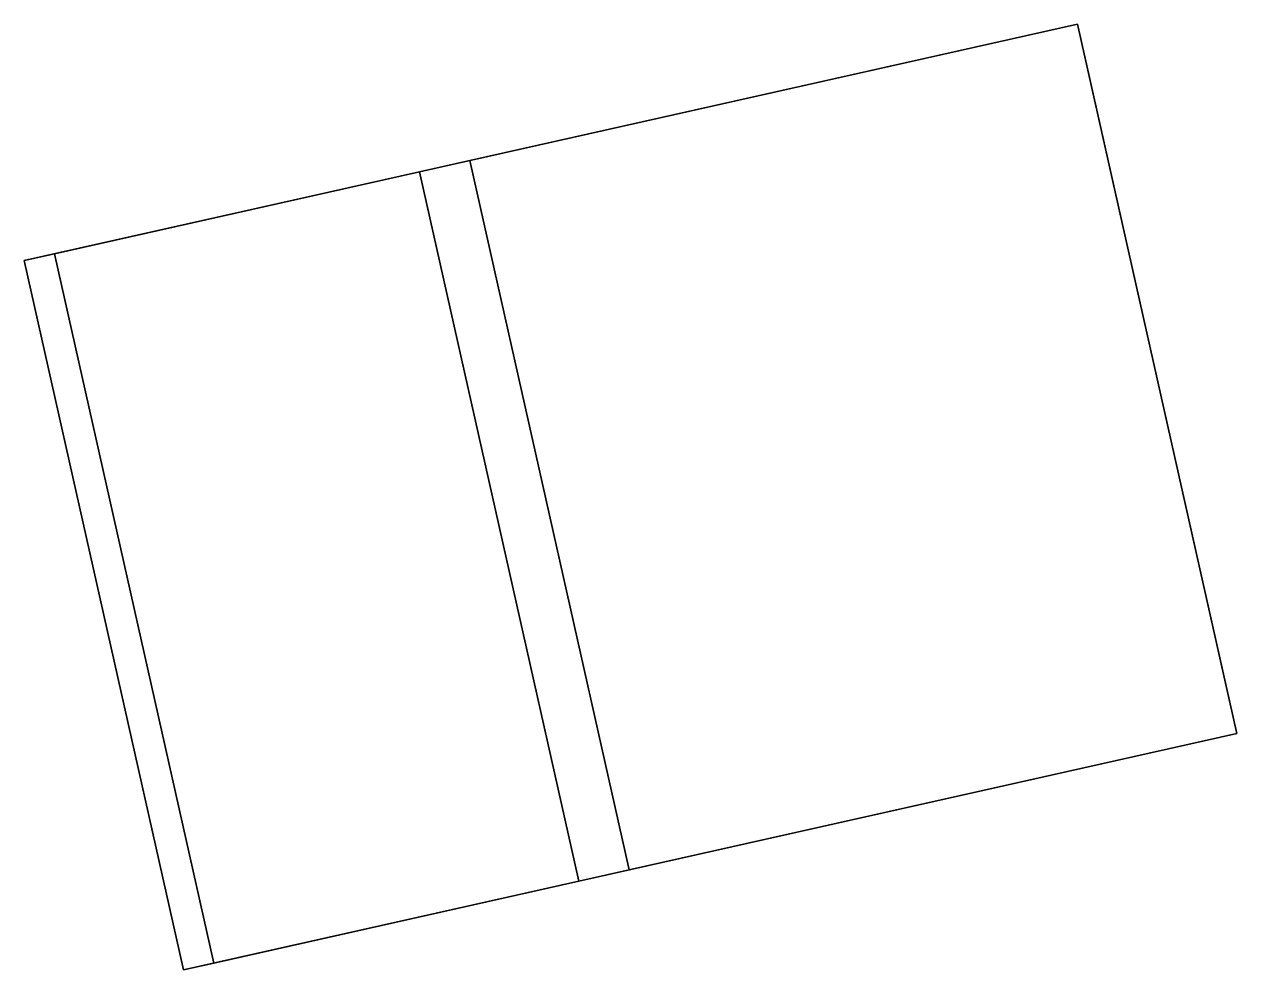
# Model space of a CAD drawing. Header units: metres. Extents: x 99985 to 959829, y 99998 to 1946590.
# Drawn here: x 959786.15 to 959791.16, y 1946577.98 to 1946581.88 of the extents above; entities outside this region: 5.
import ezdxf

# ---------------------------------------------------------------- set-up
doc = ezdxf.new("R2010")
doc.units = ezdxf.units.M

msp = doc.modelspace()

# ---------------------------------------------------------------- linework, layer by layer
at = {"layer": 'Building Shading', "color": 195}
for points in [[(959822.75, 1946589.875, 87.8283), (959822.75, 1946589.875, 35.8283), (959827.625, 1946568.25, 35.8283), (959827.625, 1946568.25, 87.8283)], [(959827.625, 1946568.25, 87.8283), (959827.625, 1946568.25, 35.8283), (959822.75, 1946589.875, 35.8283), (959822.75, 1946589.875, 87.8283)], [(959826.75, 1946562.875, 87.8283), (959826.75, 1946562.875, 35.8283), (959829.4375, 1946551.125, 35.8283), (959829.4375, 1946551.125, 87.8283)], [(959829.4375, 1946551.125, 87.8283), (959829.4375, 1946551.125, 35.8283), (959826.75, 1946562.875, 35.8283), (959826.75, 1946562.875, 87.8283)]]:
    msp.add_3dface(points, dxfattribs=at)
at = {"layer": 'CORE', "color": 43}
for points in [[(959787.7853, 1946581.2722, 75.2527), (959787.7853, 1946581.2722, 72.1445), (959786.1543, 1946580.9059, 72.1445), (959786.1543, 1946580.9059, 75.2527)], [(959788.4427, 1946578.3451, 75.2527), (959788.4427, 1946578.3451, 72.1445), (959787.7853, 1946581.2722, 72.1445), (959787.7853, 1946581.2722, 75.2527)], [(959786.1543, 1946580.9059, 75.2527), (959786.1543, 1946580.9059, 72.1445), (959786.8118, 1946577.9788, 72.1445), (959786.8118, 1946577.9788, 75.2527)], [(959786.8118, 1946577.9788, 75.2527), (959786.8118, 1946577.9788, 72.1445), (959788.4427, 1946578.3451, 72.1445), (959788.4427, 1946578.3451, 75.2527)]]:
    msp.add_3dface(points, dxfattribs=at)
at = {"layer": 'CORE', "color": 8}
for points in [[(959788.4427, 1946578.3451, 72.1445), (959786.936, 1946578.0067, 72.1445), (959786.2785, 1946580.9338, 72.1445), (959787.7853, 1946581.2722, 72.1445)], [(959786.936, 1946578.0067, 72.1445), (959786.8118, 1946577.9788, 72.1445), (959786.1543, 1946580.9059, 72.1445), (959786.2785, 1946580.9338, 72.1445)]]:
    msp.add_3dface(points, dxfattribs=at)
at = {"layer": 'CORE', "color": 15}
for points in [[(959788.4427, 1946578.3451, 75.2527), (959787.7853, 1946581.2722, 75.2527), (959786.2785, 1946580.9338, 75.2527), (959786.936, 1946578.0067, 75.2527)], [(959786.936, 1946578.0067, 75.2527), (959786.2785, 1946580.9338, 75.2527), (959786.1543, 1946580.9059, 75.2527), (959786.8118, 1946577.9788, 75.2527)]]:
    msp.add_3dface(points, dxfattribs=at)
at = {"layer": 'PERIM', "color": 43}
for points in [[(959790.499, 1946581.8817, 75.2527), (959790.499, 1946581.8817, 72.1445), (959787.7853, 1946581.2722, 72.1445), (959787.7853, 1946581.2722, 75.2527)], [(959791.1565, 1946578.9547, 75.2527), (959791.1565, 1946578.9547, 72.1445), (959790.499, 1946581.8817, 72.1445), (959790.499, 1946581.8817, 75.2527)], [(959787.7853, 1946581.2722, 75.2527), (959787.7853, 1946581.2722, 72.1445), (959788.4427, 1946578.3451, 72.1445), (959788.4427, 1946578.3451, 75.2527)], [(959788.4427, 1946578.3451, 75.2527), (959788.4427, 1946578.3451, 72.1445), (959791.1565, 1946578.9547, 72.1445), (959791.1565, 1946578.9547, 75.2527)]]:
    msp.add_3dface(points, dxfattribs=at)
at = {"layer": 'PERIM', "color": 8}
for points in [[(959791.1565, 1946578.9547, 72.1445), (959788.6494, 1946578.3915, 72.1445), (959787.9919, 1946581.3186, 72.1445), (959790.499, 1946581.8817, 72.1445)], [(959788.6494, 1946578.3915, 72.1445), (959788.4427, 1946578.3451, 72.1445), (959787.7853, 1946581.2722, 72.1445), (959787.9919, 1946581.3186, 72.1445)]]:
    msp.add_3dface(points, dxfattribs=at)
at = {"layer": 'PERIM', "color": 15}
for points in [[(959791.1565, 1946578.9547, 75.2527), (959790.499, 1946581.8817, 75.2527), (959787.9919, 1946581.3186, 75.2527), (959788.6494, 1946578.3915, 75.2527)], [(959788.6494, 1946578.3915, 75.2527), (959787.9919, 1946581.3186, 75.2527), (959787.7853, 1946581.2722, 75.2527), (959788.4427, 1946578.3451, 75.2527)]]:
    msp.add_3dface(points, dxfattribs=at)
at = {"layer": 'PERIM', "color": 143}
msp.add_3dface([(959791.1346, 1946579.0522, 74.3266), (959791.1346, 1946579.0522, 72.9945), (959790.521, 1946581.7842, 72.9945), (959790.521, 1946581.7842, 74.3266)], dxfattribs=at)

doc.saveas('drawing.dxf')
